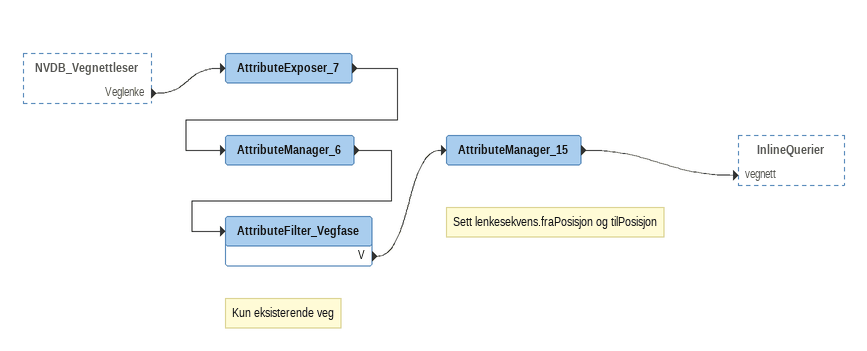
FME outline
NVDB_Vegnettleser [outside]
    Veglenke -> AttributeExposer_7
AttributeExposer_7
    -> AttributeManager_6
AttributeManager_6
    -> AttributeFilter_Vegfase
Note: Kun eksisterende veg
AttributeFilter_Vegfase
    V -> AttributeManager_15
Note: Sett lenkesekvens.fraPosisjon og tilPosisjon
AttributeManager_15
    -> InlineQuerier [vegnett]
